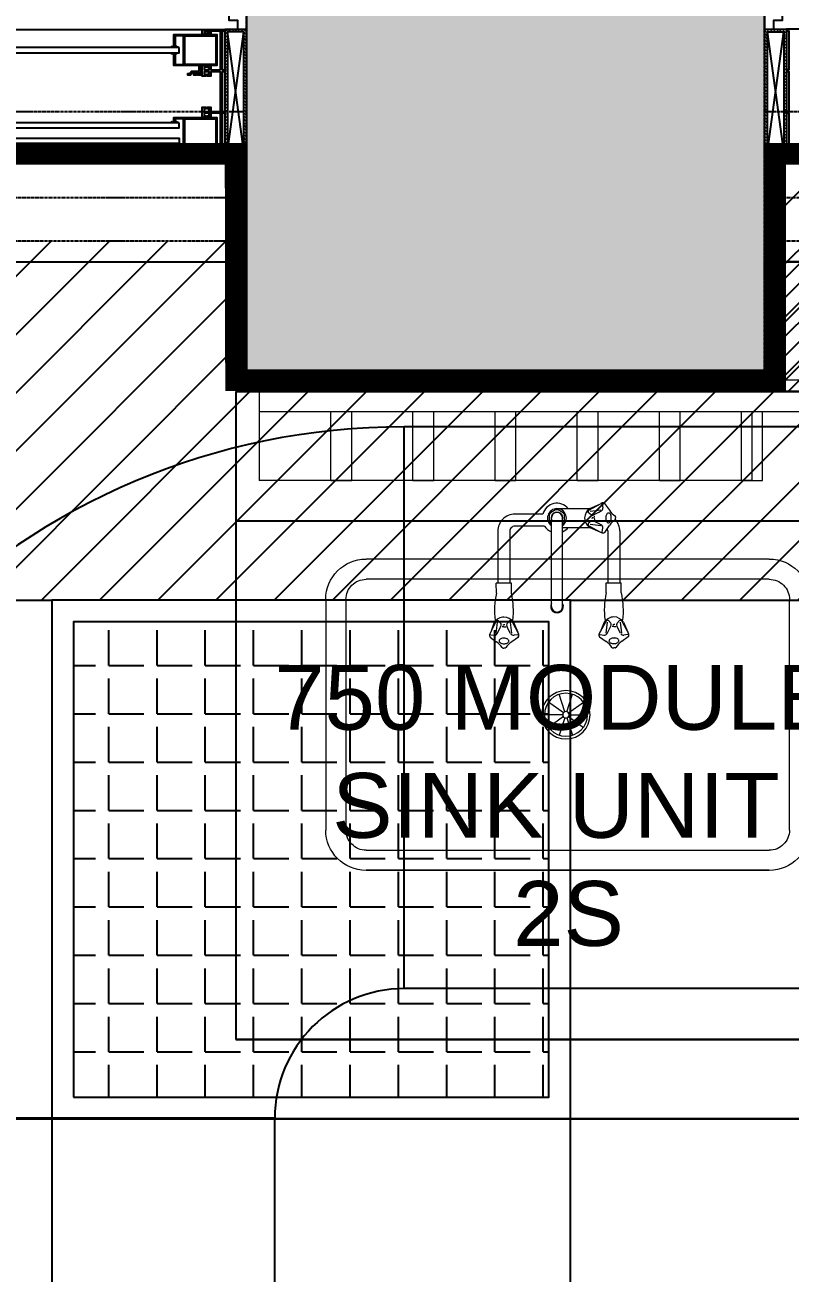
# Model space of a CAD drawing. Header units: millimetres. Extents: x -661525 to 498941, y 282148 to 1359693.
# Drawn here: x -249296 to -248410, y 674727 to 676171 of the extents above; entities that cross this region are included whole.
import ezdxf

# ---------------------------------------------------------------- set-up
doc = ezdxf.new("R2010")
doc.units = ezdxf.units.MM
doc.header["$LTSCALE"] = 2.5
doc.header["$PDMODE"] = 35
doc.header["$PDSIZE"] = 15
doc.linetypes.add('CENTER', pattern=[2, 1.25, -0.25, 0.25, -0.25])
doc.layers.get('0').update_dxf_attribs({"linetype": 'CONTINUOUS'})
doc.layers.get('DEFPOINTS').update_dxf_attribs({"linetype": 'CONTINUOUS'})
for name, color, linetype in [('A-ALU-SECTION', 11, 'CONTINUOUS'), ('A-ANNO-GRID', 5, 'CENTER'), ('A-COLS', 7, 'CONTINUOUS'), ('A-COLS-PATT', 252, 'CONTINUOUS'), ('A-ELEV', 8, 'CONTINUOUS'), ('A-ELEV-MEDM', 34, 'CONTINUOUS'), ('A-ELEV-THIN', 8, 'CONTINUOUS'), ('A-GLAZ', 5, 'CONTINUOUS'), ('A-WALL-JAMB', 11, 'CONTINUOUS'), ('A-WALL-PLAS', 8, 'CONTINUOUS'), ('CEILING', 11, 'CONTINUOUS'), ('I-FURN', 14, 'CONTINUOUS'), ('I-SECT', 3, 'CONTINUOUS'), ('v-SA DUCT', 4, 'CONTINUOUS')]:
    doc.layers.add(name, color=color, linetype=linetype)
doc.layers.add('area', color=5, linetype='CONTINUOUS', plot=False)
for name, color, linetype, lineweight in [('lab furniture', 34, 'CONTINUOUS', 18), ('LAB MODULE', 1, 'CONTINUOUS', 25), ('VEMCPL-PA', 4, 'CONTINUOUS', 35), ('Wall - Stone Hatch', 252, 'CONTINUOUS', 13)]:
    doc.layers.add(name, color=color, linetype=linetype, lineweight=lineweight)
doc.styles.add('ARIAL', font='arial.ttf')
doc.styles.add('COMPLEX', font='complex.shx', dxfattribs={"width": 0.8})
doc.styles.add('ROMAND', font='ROMAND')
doc.dimstyles.new('TICK100', dxfattribs={"dimtxt": 250, "dimasz": 200, "dimexe": 150, "dimexo": 10, "dimgap": 50, "dimtad": 0, "dimdec": 0, "dimrnd": 5, "dimzin": 1, "dimdsep": 46, "dimtxsty": 'COMPLEX', "dimblk1": 'ARCHTICK', "dimblk2": 'ARCHTICK', "dimsah": 1, "dimcen": 0.09375, "dimdle": 150, "dimclrd": 11, "dimclre": 11, "dimclrt": 7, "dimadec": 0, "dimazin": 0, "dimtfac": 1, "dimtdec": 0, "dimtofl": 0, "dimtmove": 0, "dimatfit": 3, "dimldrblk": 'OPEN90', "dimfxl": 1, "dimtolj": 1, "dimtzin": 1, "dimarcsym": 0})

# ---------------------------------------------------------------- blocks, each defined once
blk = doc.blocks.new('_ARCHTICK')
at = {"color": 0, "linetype": 'ByBlock', "const_width": 0.15}
blk.add_lwpolyline([(-0.5, -0.5), (0.5, 0.5)], dxfattribs=at)
blk = doc.blocks.new('*D352')
at = {"layer": 'DEFPOINTS', "color": 0, "transparency": 16777216}
for p in [(-245039.7, 676510.7), (-252889.7, 674954.6), (-245039.7, 674954.6)]:
    blk.add_point(p, dxfattribs=at)
at = {"layer": 'VEMCPL-PA', "color": 8, "lineweight": -2, "transparency": 16777216}
for p, q in [((-252889.7, 676410.7), (-252889.7, 676530.7)), ((-245039.7, 676410.7), (-245039.7, 676530.7)), ((-252909.7, 676510.7), (-249049.3, 676510.7)), ((-245019.7, 676510.7), (-248900.8, 676510.7))]:
    blk.add_line(p, q, dxfattribs=at)
at = {"layer": 'VEMCPL-PA', "color": 8, "lineweight": -2, "transparency": 16777216, "xscale": 40, "yscale": 40, "zscale": 40, "rotation": 180}
blk.add_blockref('_ARCHTICK', (-252889.7, 676510.7), dxfattribs=at)
at = {"layer": 'VEMCPL-PA', "color": 8, "lineweight": -2, "transparency": 16777216, "xscale": 40, "yscale": 40, "zscale": 40}
blk.add_blockref('_ARCHTICK', (-245039.7, 676510.7), dxfattribs=at)
at = {"layer": 'VEMCPL-PA', "color": 1, "transparency": 16777216, "insert": (-248975.1, 676510.7), "char_height": 50, "attachment_point": 5, "style": 'ARIAL'}
blk.add_mtext('\\A1;7850', dxfattribs=at)
blk = doc.blocks.new('key')
h = blk.add_hatch(color=252)
h.dxf.hatch_style = 1
h.paths.add_polyline_path([(3384141, 685893.5), (3383541, 685893.5), (3383541, 685293.5), (3384141, 685293.5)])
at = {"color": 252}
for points in [[(3384141, 685893.5), (3383541, 685893.5), (3383541, 685293.5), (3384141, 685293.5)], [(3383541, 685443.5), (3380741, 685443.5), (3380741, 685593.5), (3383541, 685593.5)], [(3387541, 685443.5), (3384141, 685443.5), (3384141, 685593.5), (3387541, 685593.5)], [(3380741, 685543.5), (3383541, 685543.5), (3383541, 685493.5), (3380741, 685493.5)], [(3384141, 685543.5), (3387541, 685543.5), (3387541, 685493.5), (3384141, 685493.5)]]:
    blk.add_lwpolyline(points, close=True, dxfattribs=at)
blk = doc.blocks.new('LIGHTS')
at = {"layer": 'CEILING', "transparency": 33554687}
h = blk.add_hatch(dxfattribs=at)
h.set_pattern_fill('ANGLE', color=40, scale=8)
h.set_pattern_definition([(0, (-357159.19, 594292.36), (0, 55.88), [40.64, -15.24]), (90, (-357159.19, 594292.36), (-55.88, 3e-15), [40.64, -15.24])])
h.paths.add_polyline_path([(-357709.2, 594292.4), (-357159.2, 594292.4), (-357159.2, 594842.4), (-357709.2, 594842.4)])
at = {"layer": 'CEILING', "color": 40}
for points in [[(-357734.2, 594267.4), (-357134.2, 594267.4), (-357134.2, 594867.4), (-357734.2, 594867.4)], [(-357709.2, 594292.4), (-357159.2, 594292.4), (-357159.2, 594842.4), (-357709.2, 594842.4)]]:
    blk.add_lwpolyline(points, close=True, dxfattribs=at)
blk = doc.blocks.new('w02-144')
at = {"layer": 'Wall - Stone Hatch'}
h = blk.add_hatch(dxfattribs=at)
h.set_pattern_fill('ANSI36', color=8, scale=0.8, style=0)
h.set_pattern_definition([(45, (317008.7752, 1012093.668), (1.3470384, 4.9391409), [6.35, -1.27, 0, -1.27])])
h.paths.add_polyline_path([(320346.8, 1012096.7), (320346.8, 1012234.7), (320365.8, 1012234.7), (320365.8, 1012096.7)], flags=16)
h.paths.add_polyline_path([(320343.8, 1012093.7), (320343.8, 1012237.7), (320368.8, 1012237.7), (320368.8, 1012093.7)])
at = {"layer": 'A-ALU-SECTION', "color": 8}
for points in [[(320284.8, 1012227), (320286.2, 1012227), (320286.2, 1012230.3), (320296.2, 1012230.3), (320296.2, 1012197.1), (320286.2, 1012197.1), (320286.2, 1012200.3), (320284.8, 1012200.3), (320284.8, 1012195.7), (320334.8, 1012195.7), (320334.8, 1012231.7), (320284.8, 1012231.7), (320284.8, 1012227)], [(320297.6, 1012197.1), (320333.4, 1012197.1), (320333.4, 1012230.3), (320297.6, 1012230.3), (320297.6, 1012197.1)], [(320284.8, 1012122), (320286.2, 1012122), (320286.2, 1012134.3), (320296.2, 1012134.3), (320296.2, 1012101.1), (320286.2, 1012101.1), (320286.2, 1012113.3), (320284.8, 1012113.3), (320284.8, 1012099.7), (320334.8, 1012099.7), (320334.8, 1012135.7), (320316, 1012135.7), (320316, 1012146.7), (320312.8, 1012146.7), (320312.8, 1012144.9), (320314.2, 1012144.9), (320314.2, 1012143.7), (320309.8, 1012143.7), (320309.8, 1012144.9), (320310.8, 1012144.9), (320310.8, 1012146.7), (320308, 1012146.7), (320308, 1012143.7), (320306.3, 1012143.7), (320304.3, 1012146.7), (320301.1, 1012146.7), (320301.1, 1012144.9), (320303.4, 1012144.9), (320305.4, 1012141.9), (320314.2, 1012141.9), (320314.2, 1012135.7), (320284.8, 1012135.7), (320284.8, 1012122)], [(320297.6, 1012101.1), (320333.4, 1012101.1), (320333.4, 1012134.3), (320297.6, 1012134.3), (320297.6, 1012101.1)]]:
    blk.add_lwpolyline(points, dxfattribs=at)
blk.add_lwpolyline([(320291, 1012114.7), (319670.6, 1012114.7), (319670.6, 1012120.7), (320291, 1012120.7)], close=True, dxfattribs=at)
at = {"layer": 'A-ELEV-MEDM', "color": 8}
for centre, start, end in [((320282.8, 1012225.7), 359.1225, 180.8766), ((320285.5, 1012225.7), 359.1225, 180.8766), ((320288.2, 1012225.7), 359.7072, 180.2919), ((320282.8, 1012201.7), 179.1225, 0.8766), ((320285.5, 1012201.7), 179.1225, 0.8766), ((320288.2, 1012201.7), 179.7072, 0.2919), ((320282.8, 1012120.7), 359.1225, 180.8766), ((320285.5, 1012120.7), 359.1225, 180.8766), ((320288.2, 1012120.6), 359.7072, 180.2919), ((320282.8, 1012114.7), 179.1234, 0.8775), ((320285.5, 1012114.7), 179.1234, 0.8775), ((320288.2, 1012114.7), 179.7081, 0.2928)]:
    blk.add_arc(centre, 1.34, start, end, dxfattribs=at)
at = {"layer": 'A-ELEV-THIN', "color": 8}
for p, q in [((317619.8, 1012237.7), (320317.8, 1012237.7)), ((320346.8, 1012234.7), (320365.8, 1012096.7)), ((320365.8, 1012234.7), (320346.8, 1012096.7)), ((317619.8, 1012093.7), (320317.8, 1012093.7))]:
    blk.add_line(p, q, dxfattribs=at)
at = {"layer": 'A-GLAZ', "color": 4}
for points in [[(320291, 1012225.7), (319670.6, 1012225.7), (319670.6, 1012219.7), (320291, 1012219.7)], [(320291, 1012201.7), (319670.6, 1012201.7), (319670.6, 1012207.7), (320291, 1012207.7)]]:
    blk.add_lwpolyline(points, close=True, dxfattribs=at)
at = {"layer": 'A-WALL-JAMB', "color": 8}
blk.add_lwpolyline([(320343.8, 1012093.7), (320343.8, 1012237.7), (320368.8, 1012237.7), (320368.8, 1012093.7), (320343.8, 1012093.7)], dxfattribs=at)
blk.add_lwpolyline([(320346.8, 1012096.7), (320346.8, 1012234.7), (320365.8, 1012234.7), (320365.8, 1012096.7)], close=True, dxfattribs=at)
at = {"layer": 'I-SECT', "color": 8}
blk.add_lwpolyline([(320338.8, 1012140.7), (320338.8, 1012095.7), (320327.8, 1012095.7), (320327.8, 1012099.7), (320323.8, 1012099.7), (320323.8, 1012097.7), (320325.8, 1012097.7), (320325.8, 1012095.7), (320319.8, 1012095.7), (320319.8, 1012097.7), (320321.8, 1012097.7), (320321.8, 1012099.7), (320317.8, 1012099.7), (320317.8, 1012093.7), (320343.8, 1012093.7), (320343.8, 1012095.7), (320340.8, 1012095.7), (320340.8, 1012140.7), (320343.8, 1012140.7), (320343.8, 1012142.7), (320340.8, 1012142.7), (320340.8, 1012188.7), (320343.8, 1012188.7), (320343.8, 1012190.7), (320340.8, 1012190.7), (320340.8, 1012235.7), (320343.8, 1012235.7), (320343.8, 1012237.7), (320317.8, 1012237.7), (320317.8, 1012231.7), (320321.8, 1012231.7), (320321.8, 1012233.7), (320319.8, 1012233.7), (320319.8, 1012235.7), (320325.8, 1012235.7), (320325.8, 1012233.7), (320323.8, 1012233.7), (320323.8, 1012231.7), (320327.8, 1012231.7), (320327.8, 1012235.7), (320338.8, 1012235.7), (320338.8, 1012190.7), (320327.8, 1012190.7), (320327.8, 1012195.7), (320323.8, 1012195.7), (320323.8, 1012193.7), (320325.8, 1012193.7), (320325.8, 1012190.7), (320319.8, 1012190.7), (320319.8, 1012193.7), (320321.8, 1012193.7), (320321.8, 1012195.7), (320317.8, 1012195.7), (320317.8, 1012183.7), (320321.8, 1012183.7), (320321.8, 1012185.7), (320319.8, 1012185.7), (320319.8, 1012188.7), (320325.8, 1012188.7), (320325.8, 1012185.7), (320323.8, 1012185.7), (320323.8, 1012183.7), (320327.8, 1012183.7), (320327.8, 1012188.7), (320338.8, 1012188.7), (320338.8, 1012142.7), (320327.8, 1012142.7), (320327.8, 1012147.7), (320323.8, 1012147.7), (320323.8, 1012145.7), (320325.8, 1012145.7), (320325.8, 1012142.7), (320319.8, 1012142.7), (320319.8, 1012145.7), (320321.8, 1012145.7), (320321.8, 1012147.7), (320317.8, 1012147.7), (320317.8, 1012135.7), (320321.8, 1012135.7), (320321.8, 1012137.7), (320319.8, 1012137.7), (320319.8, 1012140.7), (320325.8, 1012140.7), (320325.8, 1012137.7), (320323.8, 1012137.7), (320323.8, 1012135.7), (320327.8, 1012135.7), (320327.8, 1012140.7), (320338.8, 1012140.7)], dxfattribs=at)
blk = doc.blocks.new('W1-size144')
at = {"layer": 'Wall - Stone Hatch'}
h = blk.add_hatch(dxfattribs=at)
h.set_pattern_fill('ANSI36', color=8, scale=0.8, style=0)
h.set_pattern_definition([(45, (276595.0156, 1019507.2578), (1.3470384, 4.9391409), [6.35, -1.27, 0, -1.27])])
h.paths.add_polyline_path([(279745.8, 1019371.3), (279745.8, 1019515.3), (279720.8, 1019515.3), (279720.8, 1019371.3)])
h.paths.add_polyline_path([(279742.8, 1019374.3), (279742.8, 1019512.3), (279723.8, 1019512.3), (279723.8, 1019374.3)], flags=16)
at = {"layer": 'A-ELEV-THIN', "color": 8}
for p, q in [((279742.8, 1019512.3), (279723.8, 1019374.3)), ((279723.8, 1019512.3), (279742.8, 1019374.3))]:
    blk.add_line(p, q, dxfattribs=at)
at = {"layer": 'A-WALL-JAMB', "color": 8}
blk.add_lwpolyline([(279745.8, 1019371.3), (279745.8, 1019515.3), (279720.8, 1019515.3), (279720.8, 1019371.3), (279745.8, 1019371.3)], dxfattribs=at)
blk.add_lwpolyline([(279742.8, 1019374.3), (279742.8, 1019512.3), (279723.8, 1019512.3), (279723.8, 1019374.3)], close=True, dxfattribs=at)
at = {"layer": 'I-SECT', "color": 8}
blk.add_lwpolyline([(279771.8, 1019371.3), (279745.8, 1019371.3), (279745.8, 1019373.3), (279748.8, 1019373.3), (279748.8, 1019418.3), (279745.8, 1019418.3), (279745.8, 1019420.3), (279748.8, 1019420.3), (279748.8, 1019466.3), (279745.8, 1019466.3), (279745.8, 1019468.3), (279748.8, 1019468.3), (279748.8, 1019513.3), (279745.8, 1019513.3), (279745.8, 1019515.3), (279771.8, 1019515.3)], dxfattribs=at)
blk = doc.blocks.new('PEG')
at = {"color": 128}
for p, q in [((-249.6, 79.7), (-225.4, 79.7)), ((-249.6, 79.7), (-249.6, 0)), ((-225.4, 79.7), (-225.4, 0)), ((-154.6, 79.7), (-130.4, 79.7)), ((-154.6, 79.7), (-154.6, 0)), ((-130.4, 79.7), (-130.4, 0)), ((-59.6, 79.7), (-35.4, 79.7)), ((-59.6, 79.7), (-59.6, 0)), ((-35.4, 79.7), (-35.4, 0)), ((35.4, 79.7), (59.6, 79.7)), ((35.4, 79.7), (35.4, 0)), ((59.6, 79.7), (59.6, 0)), ((130.4, 79.7), (154.6, 79.7)), ((130.4, 79.7), (130.4, 0)), ((154.6, 79.7), (154.6, 0)), ((225.4, 79.7), (249.6, 79.7)), ((225.4, 79.7), (225.4, 0)), ((249.6, 79.7), (249.6, 0))]:
    blk.add_line(p, q, dxfattribs=at)
blk.add_lwpolyline([(332.5, -36.3), (-332.5, -36.3), (-332.5, 0), (332.5, 0)], close=True, dxfattribs=at)

msp = doc.modelspace()

# ---------------------------------------------------------------- hatches: boundary and pattern name
at = {"layer": 'A-COLS-PATT'}
h = msp.add_hatch(color=256, dxfattribs=at)
h.dxf.hatch_style = 1
h.paths.add_polyline_path([(-248439.7, 676371.2), (-249039.7, 676371.2), (-249039.7, 675771.2), (-248439.7, 675771.2)])
at = {"layer": 'CEILING', "transparency": 33554607}
h = msp.add_hatch(dxfattribs=at)
h.set_pattern_fill('ANSI31', color=254, scale=15)
h.set_pattern_definition([(45, (-248964.734, 666321.267), (-33.67596, 33.67596), [])])
h.paths.add_polyline_path([(-249051.7, 664695.7), (-249587.6, 664649.2), (-249051.7, 664649.2)], flags=17)
h.paths.add_polyline_path([(-249898, 664622.3, -0.068239), (-249901.7, 664649.2), (-252027.7, 664649.2, -0.414214), (-252127.7, 664549.2), (-252127.7, 664429)])
h.paths.add_polyline_path([(-249801.7, 665305.7), (-249864.7, 665305.7), (-250464.7, 665305.7), (-251064.7, 665305.7), (-251664.7, 665305.7), (-251664.7, 665905.7), (-251664.7, 666321.3), (-252027.7, 666321.3, -0.414214), (-252127.7, 666221.3), (-252127.7, 664749.2, -0.414214), (-252027.7, 664649.2), (-249901.7, 664649.2, -0.414214), (-249801.7, 664749.2)])
h.paths.add_polyline_path([(-251565.8, 664870.3), (-251565.8, 665206.8), (-250001.5, 665206.8), (-250001.5, 664870.3)], flags=16)
h.paths.add_polyline_path([(-252514.7, 666321.3), (-252877.7, 666321.3), (-252877.7, 664649.2), (-252514.7, 664649.2)])
h.paths.add_polyline_path([(-252514.7, 666771.3), (-252877.7, 666771.3), (-252877.7, 666321.3), (-252514.7, 666321.3)])
h.paths.add_polyline_path([(-252127.7, 666771.3), (-252514.7, 666771.3), (-252514.7, 666321.3), (-252227.7, 666321.3, -0.414214), (-252127.7, 666421.3)], flags=17)
h.paths.add_polyline_path([(-249051.7, 664244), (-249801.7, 664179), (-249801.7, 664103.6), (-249051.7, 664162.1), (-249051.7, 664183.8)])
h.paths.add_polyline_path([(-249051.7, 664649.2), (-249587.6, 664649.2), (-249702.2, 664639.3, -0.385338), (-249801.7, 664549.2), (-249801.7, 664179), (-249051.7, 664244)])
h.paths.add_polyline_path([(-248964.7, 665305.7), (-249264.7, 665305.7), (-249801.7, 665305.7), (-249801.7, 664749.2, -0.414214), (-249701.7, 664649.2), (-249587.6, 664649.2), (-249051.7, 664695.7), (-249051.7, 664809.9), (-248964.7, 664809.9)])
h.paths.add_polyline_path([(-248514.7, 665305.7), (-248664.7, 665305.7), (-248964.7, 665305.7), (-248964.7, 664809.9), (-248514.7, 664809.9)])
h.paths.add_polyline_path([(-249801.7, 664549.2, -0.336464), (-249898, 664622.3), (-252127.7, 664429), (-252127.7, 663977.3), (-249801.7, 664179)])
h.paths.add_polyline_path([(-250335.5, 664062), (-250335.5, 664061.9), (-249801.7, 664103.6), (-249801.7, 664179), (-252127.7, 663977.3), (-252127.7, 663899.2), (-252114.2, 663900.4)])
h.paths.add_polyline_path([(-252127.7, 664429), (-252427.7, 664403), (-252427.7, 663951.3), (-252127.7, 663977.3)])
h.paths.add_polyline_path([(-252127.7, 663977.3), (-252427.7, 663951.3), (-252427.7, 663873), (-252127.7, 663899.2)])
h.paths.add_polyline_path([(-252227.7, 664649.2), (-252514.7, 664649.2), (-252514.7, 664462.1), (-252427.7, 664462.1), (-252427.7, 664403), (-252127.7, 664429), (-252127.7, 664549.2, -0.414214)])
h.paths.add_polyline_path([(-252127.7, 666221.3, -0.414214), (-252227.7, 666321.3), (-252514.7, 666321.3), (-252514.7, 664649.2), (-252227.7, 664649.2, -0.414214), (-252127.7, 664749.2)])
h.paths.add_polyline_path([(-252514.7, 664649.2), (-252877.7, 664649.2), (-252877.7, 664462.1), (-252514.7, 664462.1)])
h.paths.add_polyline_path([(-245051.7, 665042.4), (-245395, 665012.7), (-245445.7, 664970.2, -0.176218), (-245428.2, 664921.9, -1), (-245578.4, 664921.9, -0.221805), (-245551.5, 664979.5), (-245566.9, 664997.8), (-247686.4, 664791.7, -0.439775), (-247577.7, 664692, -1), (-247777.7, 664692, -0.389106), (-247686.4, 664791.7), (-248427.7, 664749.4), (-248427.7, 664298.1), (-245051.7, 664590.8)])
h.paths.add_polyline_path([(-247677.7, 664363.1), (-248427.7, 664298.1), (-248427.7, 664216), (-247723.7, 664277.9), (-247677.7, 664281.9)])
h.paths.add_polyline_path([(-245942.9, 664432.2), (-245942.8, 664431), (-245051.7, 664507.4), (-245051.7, 664590.8), (-247677.7, 664363.1), (-247677.7, 664281.9)])
h.paths.add_polyline_path([(-247677.7, 665305.7), (-248064.7, 665305.7), (-248514.7, 665305.7), (-248514.7, 664809.9), (-248427.7, 664809.9), (-248427.7, 664749.8), (-247677.7, 664814.8)])
h.paths.add_polyline_path([(-245051.7, 666846.3), (-246051.7, 666846.3), (-246051.7, 674046.3), (-245658.2, 674046.3), (-245658.2, 674934.2, -0.414214), (-245758.2, 675034.2), (-246264.7, 675034.2), (-246264.7, 674905.7), (-246264.7, 674305.7), (-246264.7, 673705.7), (-246264.7, 673105.7), (-246264.7, 672505.7), (-246264.7, 671905.7), (-246264.7, 671305.7), (-246264.7, 670705.7), (-246264.7, 670105.7), (-246264.7, 669505.7), (-246264.7, 668905.7), (-246264.7, 668305.7), (-246264.7, 667705.7), (-246264.7, 667105.7), (-246264.7, 666505.7), (-246264.7, 665905.7), (-246264.7, 665305.7), (-246864.7, 665305.7), (-247464.7, 665305.7), (-247677.7, 665305.7), (-247677.7, 664814.8), (-245051.7, 665042.4)])
h.paths.add_polyline_path([(-245251.7, 665846.9, -1), (-245401.7, 665846.9, -1)], flags=16)
h.paths.add_polyline_path([(-245658.2, 676022.2), (-248427.7, 676022.2), (-248427.7, 675921.2), (-245658.2, 675921.2)])
h.paths.add_polyline_path([(-245090.7, 676022.2), (-245658.2, 676022.2), (-245658.2, 675921.2), (-245039.7, 675921.2), (-245039.7, 676022.2), (-245064.7, 676022.2)])
h.paths.add_polyline_path([(-245051.7, 675771.2), (-245048.7, 675921.2), (-245658.2, 675921.2), (-245658.2, 675134.2, -0.414214), (-245558.2, 675034.2), (-245051.7, 675034.2)])
h.paths.add_polyline_path([(-245051.7, 675034.2), (-245558.2, 675034.2, -0.414214), (-245658.2, 674934.2), (-245658.2, 674046.3), (-245051.7, 674046.3)])
h.paths.add_polyline_path([(-252514.7, 675560.2), (-252877.7, 675560.2), (-252877.7, 673971.3), (-252514.7, 673971.3)])
h.paths.add_polyline_path([(-248514.7, 675760.2), (-248964.7, 675760.2), (-248964.7, 675505.7), (-248664.7, 675505.7), (-248514.7, 675505.7)])
h.paths.add_polyline_path([(-245658.2, 675921.2), (-248427.7, 675921.2), (-248427.7, 675760.2), (-248514.7, 675760.2), (-248514.7, 675505.7), (-248064.7, 675505.7), (-247464.7, 675505.7), (-246864.7, 675505.7), (-246264.7, 675505.7), (-246264.7, 675034.2), (-245758.2, 675034.2, -0.414214), (-245658.2, 675134.2)])
h.paths.add_polyline_path([(-251664.7, 674905.7), (-251664.7, 675505.7), (-251064.7, 675505.7), (-250464.7, 675505.7), (-249864.7, 675505.7), (-249264.7, 675505.7), (-248964.7, 675505.7), (-248964.7, 675760.2), (-249051.7, 675760.2), (-249051.7, 675921.2), (-251827.7, 675921.2), (-251827.7, 675910.2), (-252427.7, 675910.2), (-252427.7, 675560.2), (-252514.7, 675560.2), (-252514.7, 673971.3), (-251877.7, 673971.3), (-251877.7, 666771.3), (-252127.7, 666771.3), (-252127.7, 666421.3, -0.414214), (-252027.7, 666321.3), (-251664.7, 666321.3), (-251664.7, 666505.7), (-251664.7, 667105.7), (-251664.7, 667705.7), (-251664.7, 668305.7), (-251664.7, 668905.7), (-251664.7, 669505.7), (-251664.7, 670105.7), (-251664.7, 670705.7), (-251664.7, 671305.7), (-251664.7, 671905.7), (-251664.7, 672505.7), (-251664.7, 673105.7), (-251664.7, 673705.7), (-251664.7, 674305.7)])
h.paths.add_polyline_path([(-251369.1, 675550.9), (-251369.1, 675887.4), (-249804.9, 675887.4), (-249804.9, 675550.9)], flags=16)
h.paths.add_polyline_path([(-248373.1, 675527.3), (-248373.1, 675739.6), (-248527.6, 675739.6), (-248527.6, 675527.3)], flags=9)
h.paths.add_polyline_path([(-245766.8, 674472.7), (-245548.8, 674472.7), (-245548.8, 674627.3), (-245766.8, 674627.3)], flags=24)
h.paths.add_polyline_path([(-248372.5, 665004.2), (-248372.5, 665111.6), (-248527, 665111.6), (-248527, 665004.2)], flags=9)
h.paths.add_polyline_path([(-248158.9, 664761.2), (-247946.6, 664761.2), (-247946.6, 664915.8), (-248158.9, 664915.8)], flags=24)
h.paths.add_polyline_path([(-252608.9, 664761.2), (-252396.6, 664761.2), (-252396.6, 664915.8), (-252608.9, 664915.8)], flags=25)
h.paths.add_polyline_path([(-251794.7, 665431.7), (-251794.7, 665539), (-251949.2, 665539), (-251949.2, 665431.7)], flags=24)
h.paths.add_polyline_path([(-251018.3, 664760.6), (-250910.9, 664760.6), (-250910.9, 664915.2), (-251018.3, 664915.2)], flags=24)
h.paths.add_polyline_path([(-251522.5, 664854.9), (-250018.8, 664854.9), (-250018.8, 665260.5), (-251522.5, 665260.5)], flags=24)
h.paths.add_polyline_path([(-252608.9, 664761.2), (-252396.6, 664761.2), (-252396.6, 664915.8), (-252608.9, 664915.8)], flags=24)
at = {"layer": 'I-FURN', "transparency": 33554687}
h = msp.add_hatch(dxfattribs=at)
h.set_pattern_fill('ANSI31', color=5, scale=5)
h.set_pattern_definition([(45, (-231620.851, 742783.428), (-11.22532, 11.22532), [])])
h.paths.add_polyline_path([(-248127.7, 675747.2), (-248427.7, 675747.2), (-248427.7, 675897.2), (-248127.7, 675897.2)])

# ---------------------------------------------------------------- linework, layer by layer
at = {"layer": 'A-COLS'}
msp.add_lwpolyline([(-248439.7, 676371.2), (-249039.7, 676371.2), (-249039.7, 675771.2), (-248439.7, 675771.2)], close=True, dxfattribs=at)
at = {"layer": 'A-ELEV'}
for points in [[(-251839.7, 675910.2), (-251839.7, 675897.2), (-249051.7, 675897.2)], [(-245059.7, 675897.2), (-248427.7, 675897.2)]]:
    msp.add_lwpolyline(points, dxfattribs=at)
at = {"layer": 'A-WALL-PLAS'}
for points in [[(-249049.7, 676166.2), (-249049.7, 676176.2), (-249059.7, 676176.2), (-249059.7, 676842.2), (-248419.7, 676842.2), (-248419.7, 676176.2), (-248429.7, 676176.2), (-248429.7, 676166.2)], [(-249045.7, 676022.2), (-249045.7, 676016.2), (-249051.7, 676016.2), (-249051.7, 675760.2), (-248427.7, 675760.2), (-248427.7, 676016.2), (-248433.7, 676016.2), (-248433.7, 676022.2)]]:
    msp.add_lwpolyline(points, dxfattribs=at)
at = {"layer": 'area', "const_width": 25}
msp.add_lwpolyline([(-252427.7, 664462.1), (-252427.7, 663873), (-249051.7, 664162.1), (-249051.7, 664809.9), (-248427.7, 664809.9), (-248427.7, 664216), (-245051.7, 664507.4), (-245051.7, 676022.2), (-248427.7, 676022.2), (-248427.7, 675760.2), (-249051.7, 675760.2), (-249052.2, 676022.2), (-251827.7, 676022.2), (-251827.7, 675910.2), (-252427.7, 675910.2), (-252427.7, 675560.2), (-252877.7, 675560.2), (-252877.7, 664462.1), (-252427.7, 664462.1)], dxfattribs=at)
at = {"layer": 'CEILING'}
for points in [[(-249264.7, 674905.7), (-249864.7, 674905.7), (-249864.7, 675505.7), (-249264.7, 675505.7)], [(-249264.7, 674905.7), (-248664.7, 674905.7), (-248664.7, 675505.7), (-249264.7, 675505.7)], [(-248064.7, 674905.7), (-248664.7, 674905.7), (-248664.7, 675505.7), (-248064.7, 675505.7)], [(-249264.7, 674305.7), (-249864.7, 674305.7), (-249864.7, 674905.7), (-249264.7, 674905.7)], [(-249264.7, 674305.7), (-248664.7, 674305.7), (-248664.7, 674905.7), (-249264.7, 674905.7)], [(-248064.7, 674305.7), (-248664.7, 674305.7), (-248664.7, 674905.7), (-248064.7, 674905.7)]]:
    msp.add_lwpolyline(points, close=True, dxfattribs=at)
at = {"layer": 'I-FURN', "color": 8}
msp.add_line((-249051.7, 675747.2), (-245201.7, 675747.2), dxfattribs=at)
at = {"layer": 'I-FURN'}
for p in [(-249051.7, 675747.2), (-246251.7, 674997.2)]:
    msp.add_line(p, (-249051.7, 674997.2), dxfattribs=at)
at = {"layer": 'I-FURN', "color": 5}
msp.add_lwpolyline([(-248127.7, 675747.2), (-248427.7, 675747.2), (-248427.7, 675897.2), (-248127.7, 675897.2)], close=True, dxfattribs=at)
at = {"layer": 'lab furniture'}
for p, q in [((-249025, 675723.9), (-249025, 675644.1)), ((-248454.5, 675723.9), (-248454.5, 675644.1)), ((-248454.5, 675644.1), (-249025, 675644.1))]:
    msp.add_line(p, q, dxfattribs=at)
at = {"layer": 'lab furniture', "color": 8}
for p, q in [((-248680.3, 675611.6), (-248642.4, 675611.7)), ((-248643.3, 675609.8), (-248629, 675617.7)), ((-248643.3, 675609.8), (-248629, 675617.7)), ((-248642.2, 675611.8), (-248630.6, 675616.8)), ((-248642.2, 675611.8), (-248630.6, 675616.8)), ((-248627.8, 675616.8), (-248627.1, 675612.4)), ((-248627.8, 675616.8), (-248627.1, 675612.4)), ((-248625, 675617.4), (-248619.5, 675609.7)), ((-248625, 675617.4), (-248619.5, 675609.7)), ((-248696.7, 675605.3), (-248729.1, 675605.2)), ((-248689.1, 675603.9), (-248689.1, 675597.4)), ((-248681.8, 675610), (-248687.5, 675606.7)), ((-248686.5, 675498.3), (-248686.7, 675600.7)), ((-248673, 675606.7), (-248678.7, 675610)), ((-248673.6, 675498.4), (-248673.8, 675600.7)), ((-248671.4, 675597.4), (-248671.4, 675604)), ((-248640.3, 675604), (-248643.9, 675607.1)), ((-248640.3, 675597.5), (-248643.9, 675594.4)), ((-248629.5, 675609.7), (-248641.9, 675608.2)), ((-248629.5, 675609.7), (-248641.9, 675608.2)), ((-248639.2, 675601.8), (-248639.3, 675600.7)), ((-248639.2, 675599.7), (-248639.3, 675600.7)), ((-248629.1, 675608.6), (-248637.4, 675604.3)), ((-248629.1, 675593), (-248637.4, 675597.2)), ((-248637, 675600.7), (-248636.9, 675602.9)), ((-248637, 675600.7), (-248636.9, 675598.6)), ((-248629.1, 675608.6), (-248631.6, 675607.2)), ((-248612.3, 675602.2), (-248612.3, 675600.8)), ((-248612.3, 675599.4), (-248612.3, 675600.8)), ((-248748.8, 675585.4), (-248748.6, 675525.5)), ((-248734.8, 675585.5), (-248734.7, 675525.5)), ((-248694.5, 675591.3), (-248729, 675591.2)), ((-248687.5, 675594.6), (-248686.7, 675594.2)), ((-248673.7, 675594.2), (-248673, 675594.6)), ((-248673.7, 675589.8), (-248642.4, 675589.8)), ((-248643.2, 675591.6), (-248628.9, 675583.8)), ((-248643.2, 675591.6), (-248628.9, 675583.8)), ((-248642.2, 675589.7), (-248630.6, 675584.7)), ((-248642.2, 675589.7), (-248630.6, 675584.7)), ((-248629.4, 675591.8), (-248641.9, 675593.2)), ((-248629.4, 675591.8), (-248641.9, 675593.2)), ((-248629.1, 675593), (-248631.6, 675594.3)), ((-248627.7, 675584.7), (-248627.1, 675589.1)), ((-248627.7, 675584.7), (-248627.1, 675589.1)), ((-248624.9, 675584.1), (-248619.5, 675591.9)), ((-248624.9, 675584.1), (-248619.5, 675591.9)), ((-248621.5, 675585.7), (-248621.4, 675525.7)), ((-248607.5, 675585.7), (-248607.4, 675525.8)), ((-248714.4, 675553.1), (-248901.1, 675553.1)), ((-248434.4, 675553.1), (-248719.1, 675553.1)), ((-248714.4, 675529.8), (-248901.1, 675529.8)), ((-248750.3, 675513.9), (-248750.4, 675525.5)), ((-248733, 675525.5), (-248750.4, 675525.5)), ((-248732.9, 675514), (-248733, 675525.5)), ((-248434.4, 675529.8), (-248719.1, 675529.8)), ((-248623.1, 675525.7), (-248605.7, 675525.8)), ((-248623.1, 675514.1), (-248623.1, 675525.7)), ((-248605.7, 675514.2), (-248605.7, 675525.8)), ((-248947.8, 675506.5), (-248947.8, 675239.7)), ((-248924.5, 675506.5), (-248924.5, 675239.7)), ((-248411.1, 675239.7), (-248411.1, 675506.5)), ((-248750.7, 675481.2), (-248757.8, 675466.9)), ((-248744.8, 675478.2), (-248748, 675481.9)), ((-248738.3, 675478.2), (-248735.2, 675481.9)), ((-248732.5, 675481.2), (-248724.6, 675466.9)), ((-248623.4, 675481.4), (-248631.2, 675467.1)), ((-248617.6, 675478.5), (-248620.7, 675482.1)), ((-248611, 675478.5), (-248607.9, 675482.1)), ((-248605.2, 675481.4), (-248597.3, 675467.1)), ((-248752.7, 675480.1), (-248756.9, 675468.5)), ((-248750.5, 675467.4), (-248749.1, 675479.9)), ((-248749.4, 675467), (-248745.1, 675475.3)), ((-248741.6, 675475), (-248743.7, 675474.9)), ((-248742.7, 675477.2), (-248741.6, 675477.2)), ((-248740.5, 675477.2), (-248741.6, 675477.2)), ((-248741.6, 675475), (-248739.4, 675474.9)), ((-248733.8, 675467), (-248738.1, 675475.3)), ((-248732.6, 675467.4), (-248734.1, 675479.9)), ((-248730.5, 675480.2), (-248725.5, 675468.6)), ((-248625.4, 675480.3), (-248630.3, 675468.7)), ((-248623.3, 675467.6), (-248621.8, 675480.1)), ((-248622.1, 675467.2), (-248617.8, 675475.6)), ((-248614.3, 675475.2), (-248616.4, 675475.1)), ((-248615.4, 675477.4), (-248614.3, 675477.4)), ((-248613.2, 675477.4), (-248614.3, 675477.4)), ((-248614.3, 675475.2), (-248612.2, 675475.1)), ((-248606.5, 675467.3), (-248610.8, 675475.6)), ((-248605.3, 675467.6), (-248606.8, 675480.1)), ((-248603.2, 675480.4), (-248598.2, 675468.8)), ((-248757.5, 675462.9), (-248750.5, 675457.4)), ((-248756.9, 675465.7), (-248753.2, 675465)), ((-248724.9, 675462.9), (-248732.6, 675457.5)), ((-248725.5, 675465.7), (-248729.9, 675465)), ((-248630.9, 675463.1), (-248623.2, 675457.7)), ((-248630.3, 675465.9), (-248625.9, 675465.2)), ((-248597.7, 675463.2), (-248605.3, 675457.7)), ((-248598.2, 675465.9), (-248602.7, 675465.3)), ((-248742.9, 675450.3), (-248741.5, 675450.3)), ((-248740.1, 675450.3), (-248741.5, 675450.3)), ((-248615.7, 675450.5), (-248614.3, 675450.5)), ((-248612.9, 675450.5), (-248614.3, 675450.5)), ((-248670.9, 675376.6), (-248677.5, 675396.8)), ((-248668.6, 675376.6), (-248662.1, 675396.8)), ((-248672.8, 675375.3), (-248689.9, 675387.7)), ((-248666.7, 675375.3), (-248649.6, 675387.7)), ((-248673.5, 675373.1), (-248694.6, 675373.1)), ((-248672.8, 675370.9), (-248689.9, 675358.5)), ((-248670.9, 675369.5), (-248677.5, 675349.4)), ((-248668.6, 675369.5), (-248662.1, 675349.4)), ((-248666.7, 675370.9), (-248649.6, 675358.5)), ((-248666, 675373.1), (-248644.9, 675373.1)), ((-248901.1, 675216.4), (-248434.4, 675216.4)), ((-248901.1, 675193.1), (-248434.4, 675193.1)), ((-248434.4, 675193.1), (-248901.1, 675193.1))]:
    msp.add_line(p, q, dxfattribs=at)
for centre, radius, start, end in [((-248680.2, 675600.7), 17.1, 39.8932, 164.3568), ((-248680.2, 675600.7), 10.9, 306.525, 233.6778), ((-248633.7, 675600), 14.6, 125.7295, 176.947), ((-248633.7, 675600), 14.6, 125.7295, 150.2146), ((-248628.8, 675616.7), 1.02, 8.7889, 118.8933), ((-248628.8, 675616.7), 1.02, 8.7889, 118.8933), ((-248630.8, 675611.9), 3.77, 297.3951, 7.5071), ((-248630.8, 675611.9), 3.77, 297.3951, 7.5071), ((-248627.2, 675614.6), 3.61, 51.6754, 118.8934), ((-248627.2, 675614.6), 3.61, 51.6754, 118.8934), ((-248729, 675585.5), 19.7, 90.1014, 180.1014), ((-248680.2, 675600.7), 9.45, 140.3991, 159.8037), ((-248680.2, 675600.7), 9.45, 200.3991, 219.8037), ((-248680.2, 675600.7), 6.79, 342.7402, 197.4626), ((-248680.2, 675600.7), 6.48, 0.1014, 180.1014), ((-248680.2, 675600.7), 9.45, 80.3991, 99.8037), ((-248680.2, 675600.7), 9.45, 20.3991, 39.8037), ((-248680.2, 675600.7), 9.45, 320.3991, 339.8037), ((-248633.7, 675601.6), 14.6, 183.2536, 234.4712), ((-248642.4, 675608.2), 1.89, 118.8932, 210.365), ((-248642.4, 675608.2), 1.89, 118.8932, 213.7802), ((-248639.1, 675607.6), 3.76, 252.0801, 298.5677), ((-248639.1, 675593.9), 3.76, 61.6329, 108.1206), ((-248613.6, 675600.6), 10.1, 172.9583, 184.4245), ((-248614.5, 675600.7), 9.26, 160.4941, 172.9583), ((-248615.2, 675600.5), 8.57, 184.4245, 196.8887), ((-248617.1, 675599.9), 6.55, 196.8887, 212.8506), ((-248617.9, 675601.9), 5.66, 144.5322, 160.4941), ((-248620, 675598), 3.11, 212.8506, 236.103), ((-248619.5, 675603.1), 3.68, 121.2798, 144.5322), ((-248620.4, 675604.6), 1.9, 88.6914, 121.2798), ((-248620.4, 675604.6), 1.9, 56.103, 88.6914), ((-248603.6, 675619.1), 18.5, 210.5659, 240.0015), ((-248603.6, 675619.1), 18.5, 210.5659, 219.8225), ((-248603.5, 675582.5), 18.5, 120.1992, 149.6348), ((-248621.1, 675598.1), 3.11, 301.2798, 324.5322), ((-248621.4, 675603.1), 3.68, 32.8506, 56.103), ((-248623.9, 675600.1), 6.55, 324.5322, 340.4941), ((-248623.1, 675602), 5.66, 16.8887, 32.8506), ((-248625.8, 675600.7), 8.57, 340.4941, 352.9583), ((-248626.5, 675601), 9.26, 4.4245, 16.8887), ((-248627.4, 675600.9), 10.1, 352.9583, 4.4245), ((-248613.4, 675602.2), 1.02, 0.1003, 60.0015), ((-248613.4, 675599.4), 1.02, 300.1992, 0.1003), ((-248627.2, 675585.7), 19.7, 0.1014, 41.7319), ((-248729, 675585.5), 5.76, 90.1014, 180.1014), ((-248680.2, 675600.7), 17.1, 213.3758, 247.7677), ((-248680.2, 675600.7), 17.1, 292.4351, 320.3096), ((-248633.7, 675601.6), 14.6, 209.9918, 234.4712), ((-248642.3, 675593.3), 1.89, 146.4205, 241.3074), ((-248642.3, 675593.3), 1.89, 149.8769, 241.3074), ((-248628.7, 675584.9), 1.02, 241.3073, 351.4117), ((-248628.7, 675584.9), 1.02, 241.3073, 351.4117), ((-248630.8, 675589.6), 3.77, 352.6935, 62.8056), ((-248630.8, 675589.6), 3.77, 352.6935, 62.8056), ((-248627.2, 675587), 3.61, 241.3072, 308.5253), ((-248627.2, 675587), 3.61, 241.3072, 308.5253), ((-248627.2, 675585.7), 5.76, 0.1014, 26.1762), ((-248620.6, 675597.2), 2.06, 236.103, 268.6914), ((-248620.6, 675597.2), 2.06, 268.6914, 301.2798), ((-248603.5, 675582.5), 18.5, 140.3789, 149.6348), ((-248665.3, 675494.1), 87.3, 166.8516, 187.8107), ((-248817.9, 675493.8), 87.3, 352.3921, 13.3511), ((-248538.1, 675494.3), 87.3, 166.8516, 187.8107), ((-248690.6, 675494), 87.3, 352.3921, 13.3511), ((-248680.1, 675498.4), 7.38, 151.506, 28.6968), ((-248680.1, 675498.4), 6.48, 180.1014, 0.1014), ((-248740.8, 675471.6), 14.6, 93.2536, 144.4712), ((-248749, 675480.3), 1.89, 56.4205, 151.3074), ((-248742.4, 675471.6), 14.6, 35.7295, 86.947), ((-248734.1, 675480.3), 1.89, 28.8932, 123.7802), ((-248613.5, 675471.8), 14.6, 93.2557, 144.4733), ((-248621.7, 675480.5), 1.89, 56.4226, 151.3095), ((-248615.1, 675471.8), 14.6, 35.7316, 86.9492), ((-248606.9, 675480.5), 1.89, 28.8954, 123.7823), ((-248754.7, 675465.1), 3.61, 151.3072, 218.5253), ((-248756.8, 675466.7), 1.02, 151.3073, 261.4117), ((-248752.7, 675468.7), 3.77, 262.6935, 332.8056), ((-248748.4, 675477.1), 3.76, 331.6329, 18.1206), ((-248734.7, 675477.1), 3.76, 162.0801, 208.5677), ((-248730.4, 675468.8), 3.77, 207.3951, 277.5071), ((-248725.7, 675466.7), 1.02, 278.7889, 28.8933), ((-248727.8, 675465.2), 3.61, 321.6754, 28.8934), ((-248628.1, 675465.3), 3.61, 151.3094, 218.5274), ((-248630.2, 675466.9), 1.02, 151.3094, 261.4139), ((-248625.4, 675469), 3.77, 262.6957, 332.8077), ((-248621.2, 675477.3), 3.76, 331.635, 18.1227), ((-248607.5, 675477.3), 3.76, 162.0822, 208.5699), ((-248603.1, 675469), 3.77, 207.3972, 277.5092), ((-248598.4, 675467), 1.02, 278.791, 28.8955), ((-248600.5, 675465.4), 3.61, 321.6775, 28.8955), ((-248759.8, 675441.5), 18.5, 30.1992, 59.6348), ((-248745.2, 675458.5), 2.06, 146.103, 178.6914), ((-248745.2, 675458.5), 2.06, 178.6914, 211.2798), ((-248744.3, 675458), 3.11, 122.8506, 146.103), ((-248744.3, 675459.1), 3.11, 211.2798, 234.5322), ((-248742.3, 675461.9), 6.55, 234.5322, 250.4941), ((-248742.4, 675455.1), 6.55, 106.8887, 122.8506), ((-248741.6, 675463.8), 8.57, 250.4941, 262.9583), ((-248741.8, 675453.1), 8.57, 94.4245, 106.8887), ((-248741.4, 675465.3), 10.1, 262.9583, 274.4245), ((-248741.7, 675451.6), 10.1, 82.9583, 94.4245), ((-248741.3, 675464.5), 9.26, 274.4245, 286.8887), ((-248741.6, 675452.4), 9.26, 70.4941, 82.9583), ((-248723.2, 675441.5), 18.5, 120.5659, 150.0015), ((-248740.3, 675461), 5.66, 286.8887, 302.8506), ((-248740.4, 675455.8), 5.66, 54.5322, 70.4941), ((-248739.2, 675459.4), 3.68, 302.8506, 326.103), ((-248739.3, 675457.4), 3.68, 31.2798, 54.5322), ((-248737.7, 675458.4), 1.9, 326.103, 358.6914), ((-248737.7, 675458.4), 1.9, 358.6914, 31.2798), ((-248632.6, 675441.7), 18.5, 30.2013, 59.6369), ((-248618.1, 675458.6), 1.9, 148.923, 181.5114), ((-248618.1, 675458.6), 1.9, 181.5114, 214.0998), ((-248616.5, 675457.7), 3.68, 125.6706, 148.923), ((-248616.6, 675459.6), 3.68, 214.0998, 237.3522), ((-248615.4, 675456.1), 5.66, 109.7087, 125.6706), ((-248615.5, 675461.2), 5.66, 237.3522, 253.3141), ((-248614.2, 675452.7), 9.26, 97.2445, 109.7087), ((-248614.5, 675464.7), 9.26, 253.3141, 265.7783), ((-248614.1, 675451.8), 10.1, 85.7783, 97.2445), ((-248614.4, 675465.6), 10.1, 265.7783, 277.2445), ((-248614, 675453.4), 8.57, 73.3141, 85.7783), ((-248614.2, 675464), 8.57, 277.2445, 289.7087), ((-248595.9, 675441.8), 18.5, 120.568, 150.0036), ((-248613.4, 675455.3), 6.55, 57.3522, 73.3141), ((-248613.6, 675462.1), 6.55, 289.7087, 305.6706), ((-248611.5, 675458.2), 3.11, 34.0998, 57.3522), ((-248611.6, 675459.3), 3.11, 305.6706, 328.923), ((-248610.7, 675458.8), 2.06, 1.5114, 34.0998), ((-248610.7, 675458.8), 2.06, 328.923, 1.5114), ((-248742.9, 675451.3), 1.02, 210.1992, 270.1003), ((-248740.1, 675451.3), 1.02, 270.1003, 330.0015), ((-248615.7, 675451.5), 1.02, 210.2013, 270.1025), ((-248612.9, 675451.5), 1.02, 270.1025, 330.0036)]:
    msp.add_arc(centre, radius, start, end, dxfattribs=at)
at = {"layer": 'lab furniture', "color": 8, "extrusion": (0, 0, -1)}
for centre, major_axis, start_param, end_param in [((-248901.1, 675506.5), (33, 33), 3.926991, 5.497787), ((-248434.4, 675506.5), (33, -33), 3.926991, 5.497787), ((-248901.1, 675506.5), (16.5, -16.5), 2.356194, 3.926991), ((-248434.4, 675506.5), (16.5, 16.5), 5.497787, 7.068584), ((-248669.8, 675373.1), (19.8, -19.8), 3.926991, 10.210176), ((-248669.8, 675373.1), (17.6, -17.6), 3.926991, 10.210176), ((-248669.8, 675373.1), (-2.64, -2.64), 2.356194490150733, 8.639379797330319), ((-248901.1, 675239.7), (33, -33), 0.785398, 2.356194), ((-248901.1, 675239.7), (16.5, 16.5), 2.356194, 3.926991), ((-248434.4, 675239.7), (33, 33), 0.785398, 2.356194), ((-248434.4, 675239.7), (16.5, -16.5), 5.497787, 7.068584)]:
    msp.add_ellipse(centre, major_axis=major_axis, ratio=1, start_param=start_param, end_param=end_param, dxfattribs=at)
at = {"layer": 'LAB MODULE'}
msp.add_lwpolyline([(-249051.7, 674997.2), (-248301.7, 674997.2), (-248301.7, 675597.2), (-249051.7, 675597.2)], close=True, dxfattribs=at)
at = {"layer": 'v-SA DUCT'}
for p, q in [((-246158.1, 675706.2), (-248856.9, 675706.2)), ((-248856.9, 675056.2), (-248856.9, 675706.2)), ((-247114.7, 675056.2), (-248856.9, 675056.2)), ((-249006.9, 674906.2), (-249656.9, 674906.2)), ((-249006.9, 674906.2), (-249656.9, 674906.2)), ((-249006.9, 672856.8), (-249006.9, 674906.2))]:
    msp.add_line(p, q, dxfattribs=at)
for radius in [800, 150]:
    msp.add_arc((-248856.9, 674906.2), radius, 90, 180, dxfattribs=at)

# ---------------------------------------------------------------- block references
at = {"layer": 'A-ALU-SECTION', "xscale": -1, "rotation": 180}
for name, p in [('w02-144', (-569408.5, 1688259.8)), ('W1-size144', (-528160.5, 1695537.5))]:
    msp.add_blockref(name, p, dxfattribs=at)
at = {"layer": 'A-ANNO-GRID', "rotation": 359.9999999999999}
msp.add_blockref('key', (-3632580.8, -9522.4), dxfattribs=at)
at = {"layer": 'CEILING'}
msp.add_blockref('LIGHTS', (108469.5, 80638.3), dxfattribs=at)
at = {"layer": 'lab furniture', "xscale": -1.000876752194016, "yscale": 1.000876752194016, "zscale": 1.000876752194016, "rotation": 180}
msp.add_blockref('PEG', (-248692.2, 675723.9), dxfattribs=at)

# ---------------------------------------------------------------- texts
at = {"layer": 'LAB MODULE', "ltscale": 0.5, "insert": (-248289.4, 675267.7), "char_height": 75, "width": 783.884, "attachment_point": 6, "style": 'ROMAND'}
msp.add_mtext('\\A1;\\pxqc;{\\fArial|b0|i0|c0|p34;750 MODULE\\PSINK UNIT\\P 2S}', dxfattribs=at)

# ---------------------------------------------------------------- dimensions: what is measured, and where the dimension line sits
at = {"layer": 'VEMCPL-PA', "color": 3}
dim = msp.add_linear_dim(base=(-245039.7, 676510.7), p1=(-252889.7, 674954.6), p2=(-245039.7, 674954.6), dimstyle='TICK100', override={"dimtxt": 50, "dimasz": 40, "dimexe": 20, "dimexo": 0, "dimgap": 0, "dimrnd": 0, "dimtxsty": 'ARIAL', "dimdle": 20, "dimclrd": 8, "dimclre": 8, "dimclrt": 1, "dimfxl": 100, "dimfxlon": 1, "dimarcsym": 1}, dxfattribs=at)
dim.commit()
dim.dimension.update_dxf_attribs({"geometry": '*D352', "text_midpoint": (-248975.1, 676510.7), "dimtype": 160})

doc.saveas('drawing.dxf')
